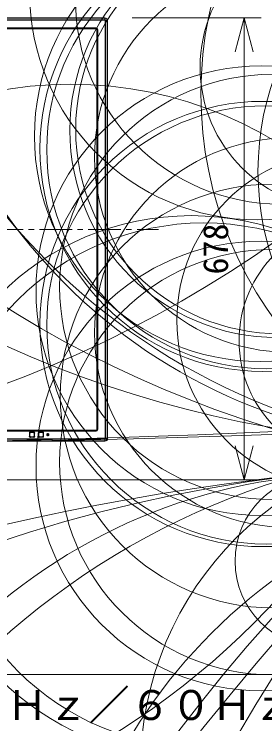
# Model space of a CAD drawing. Units: millimetres, scale not verified. Extents: x -1128 to 1103, y -425 to 2231.
# Drawn here: x 7.6 to 25.9, y -20.1 to 31.9 of the extents above; entities that cross this region are included whole.
import ezdxf
from ezdxf.enums import TextEntityAlignment as Align

# ---------------------------------------------------------------- set-up
doc = ezdxf.new("R2010")
doc.units = ezdxf.units.MM
doc.header["$LTSCALE"] = 0.125
doc.linetypes.add('USER1', pattern=[28.575, 19.05, -3.175, 3.175, -3.175])
for name, color, linetype, lineweight in [('0-0_0', 7, 'Continuous', 18), ('0-3_WAKU', 1, 'Continuous', 18), ('0-4_SUNPO', 7, 'Continuous', 18), ('0-6_GAIKEI', 1, 'Continuous', 18)]:
    doc.layers.add(name, color=color, linetype=linetype, lineweight=lineweight)
doc.layers.add('0-2_MOJI1', color=7, linetype='Continuous')
doc.styles.add('ＭＳ ゴシック', font='')
doc.styles.get('ＭＳ ゴシック').set_extended_font_data('MS Gothic')

# ---------------------------------------------------------------- blocks, each defined once
blk = doc.blocks.new('_Open30')
at = {"layer": '0-0_0'}
blk.add_line((0, 0), (-1, 0), dxfattribs=at)
blk.add_lwpolyline([(-1, 0.26795), (0, 0), (-1, -0.26795)], dxfattribs=at)
blk = doc.blocks.new('D2')
at = {"layer": '0-4_SUNPO'}
for p, q in [((209.69, 219.1386), (219.1376, 219.1386)), ((217.8876, 216.6386), (217.8876, 187.7611)), ((193.725, 185.2611), (219.1376, 185.2611))]:
    blk.add_line(p, q, dxfattribs=at)
at = {"layer": '0-4_SUNPO', "xscale": 2.5, "yscale": 2.5}
for p, rotation in [((217.8876, 219.1386), 90), ((217.8876, 185.2611), 270)]:
    blk.add_blockref('_Open30', p, dxfattribs=dict(at, rotation=rotation))
at = {"layer": '0-4_SUNPO', "style": 'ＭＳ ゴシック'}
blk.add_text('678', height=1.833, rotation=90, dxfattribs=at).set_placement((217.2626, 200.3249), align=Align.BOTTOM_LEFT)

msp = doc.modelspace()

# ---------------------------------------------------------------- linework, layer by layer
at = {"layer": '0-3_WAKU', "color": 4}
msp.add_line((-62.4976, -16.4967), (62.5024, -16.4967), dxfattribs=at)
at = {"layer": '0-6_GAIKEI', "color": 7}
for p, q in [((-39.1876, 31.642), (14.1924, 31.642)), ((14.3924, 31.442), (14.3924, 0.807)), ((14.1924, 0.607), (-39.1876, 0.607))]:
    msp.add_line(p, q, dxfattribs=at)
at = {"layer": '0-6_GAIKEI'}
for p, q in [((-39.1876, 31.6273), (14.1924, 31.6273)), ((14.1924, 31.5066), (-39.1876, 31.5066)), ((14.1924, 31.4713), (-39.1876, 31.4713)), ((14.1924, 31.4713), (14.1924, 31.642)), ((14.2217, 31.442), (14.3924, 31.442)), ((14.2217, 0.807), (14.2217, 31.442)), ((14.257, 0.807), (14.257, 31.442)), ((14.3777, 31.442), (14.3777, 0.807)), ((13.5474, 30.9151), (-38.5426, 30.9151)), ((13.5474, 30.8652), (-38.5426, 30.8652)), ((13.5974, 30.797), (13.6655, 30.797)), ((13.5974, 30.797), (13.5974, 1.452)), ((13.6156, 1.452), (13.6156, 30.797)), ((13.6655, 1.452), (13.6655, 30.797)), ((13.5474, 1.402), (-38.5426, 1.402)), ((-38.5426, 1.3838), (13.5474, 1.3838)), ((-38.5426, 1.3338), (13.5474, 1.3338)), ((8.6767, 1.2502), (8.6767, 0.9188)), ((8.6817, 1.2502), (8.6817, 0.9188)), ((8.6848, 1.247), (8.6817, 1.2502)), ((8.6848, 1.247), (8.6848, 0.9219)), ((8.6848, 1.247), (9.0299, 1.247)), ((9.0231, 1.2652), (8.6917, 1.2652)), ((9.0231, 1.2602), (8.6917, 1.2602)), ((8.6917, 1.2602), (8.6948, 1.257)), ((9.0199, 1.257), (8.6948, 1.257)), ((8.6948, 0.9119), (8.6948, 1.257)), ((9.0199, 1.257), (9.0231, 1.2602)), ((9.0199, 1.257), (9.0199, 0.9119)), ((9.0331, 1.2502), (9.0299, 1.247)), ((9.0299, 0.9219), (9.0299, 1.247)), ((9.0331, 0.9188), (9.0331, 1.2502)), ((9.0381, 0.9188), (9.0381, 1.2502)), ((9.3317, 1.2502), (9.3317, 0.9188)), ((9.3367, 1.2502), (9.3367, 0.9188)), ((9.3398, 1.247), (9.3367, 1.2502)), ((9.3398, 1.247), (9.6849, 1.247)), ((9.3398, 1.247), (9.3398, 0.9219)), ((9.6781, 1.2652), (9.3467, 1.2652)), ((9.6781, 1.2602), (9.3467, 1.2602)), ((9.3467, 1.2602), (9.3498, 1.257)), ((9.6749, 1.257), (9.3498, 1.257)), ((9.3498, 0.9119), (9.3498, 1.257)), ((9.6749, 1.257), (9.6781, 1.2602)), ((9.6749, 1.257), (9.6749, 0.9119)), ((9.6881, 1.2502), (9.6849, 1.247)), ((9.6849, 0.9219), (9.6849, 1.247)), ((9.6881, 0.9188), (9.6881, 1.2502)), ((9.6931, 0.9188), (9.6931, 1.2502)), ((9.9529, 1.1314), (9.9529, 1.0375)), ((9.9579, 1.1314), (9.9579, 1.0375)), ((9.9611, 1.1283), (9.9579, 1.1314)), ((9.9579, 1.0375), (9.9611, 1.0407)), ((9.9611, 1.1283), (9.9611, 1.0407)), ((9.9611, 1.1283), (10.0687, 1.1283)), ((10.0687, 1.0407), (9.9611, 1.0407)), ((10.0618, 1.1464), (9.9679, 1.1464)), ((10.0618, 1.1414), (9.9679, 1.1414)), ((9.9679, 1.1414), (9.9711, 1.1383)), ((9.9711, 1.0307), (9.9711, 1.1383)), ((10.0587, 1.1383), (9.9711, 1.1383)), ((10.0587, 1.1383), (10.0618, 1.1414)), ((10.0587, 1.1383), (10.0587, 1.0307)), ((10.0718, 1.1314), (10.0687, 1.1283)), ((10.0687, 1.0407), (10.0687, 1.1283)), ((10.0687, 1.0407), (10.0718, 1.0375)), ((10.0718, 1.0375), (10.0718, 1.1314)), ((10.0768, 1.0375), (10.0768, 1.1314)), ((13.5474, 1.402), (13.5474, 1.3338)), ((13.5974, 1.452), (13.6655, 1.452)), ((-39.1876, 0.7777), (14.1924, 0.7777)), ((-39.1876, 0.7423), (14.1924, 0.7423)), ((14.1924, 0.6216), (-39.1876, 0.6216)), ((8.6817, 0.9188), (8.6848, 0.9219)), ((9.0299, 0.9219), (8.6848, 0.9219)), ((8.6948, 0.9119), (8.6917, 0.9088)), ((8.6917, 0.9088), (9.0231, 0.9088)), ((8.6917, 0.9038), (9.0231, 0.9038)), ((8.6948, 0.9119), (9.0199, 0.9119)), ((9.0231, 0.9088), (9.0199, 0.9119)), ((9.0299, 0.9219), (9.0331, 0.9188)), ((9.3367, 0.9188), (9.3398, 0.9219)), ((9.6849, 0.9219), (9.3398, 0.9219)), ((9.3498, 0.9119), (9.3467, 0.9088)), ((9.3467, 0.9088), (9.6781, 0.9088)), ((9.3467, 0.9038), (9.6781, 0.9038)), ((9.3498, 0.9119), (9.6749, 0.9119)), ((9.6781, 0.9088), (9.6749, 0.9119)), ((9.6849, 0.9219), (9.6881, 0.9188)), ((9.9711, 1.0307), (9.9679, 1.0275)), ((9.9679, 1.0275), (10.0618, 1.0275)), ((9.9679, 1.0225), (10.0618, 1.0225)), ((9.9711, 1.0307), (10.0587, 1.0307)), ((10.0618, 1.0275), (10.0587, 1.0307)), ((14.1924, 0.607), (14.1924, 0.7777)), ((14.2217, 0.807), (14.3924, 0.807))]:
    msp.add_line(p, q, dxfattribs=at)
at = {"layer": '0-6_GAIKEI', "color": 9, "linetype": 'USER1'}
msp.add_line((-40.5989, 16.1245), (18.1085, 16.1245), dxfattribs=at)
at = {"layer": '0-6_GAIKEI'}
msp.add_lwpolyline([(-38.5426, 30.847), (13.5474, 30.847), (13.5474, 30.9151)], dxfattribs=at)
for centre, radius in [((-12.4957, 1115.9076), 1115.4897), ((-13.468, 891.5703), 891.1508), ((153.8884, 145.8663), 161.0505), ((282.7469, -5.8438), 306.6127), ((115.7005, 106.7194), 106.3625), ((-23.4774, 86.3001), 86.9478), ((40.5796, 82.1014), 81.7287), ((50.6458, 80.532), 82.6076), ((79.2792, 70.2412), 54.8166), ((43.4966, 47.254), 47.3646), ((-15.6846, 28.0586), 57.6853), ((39.6719, 40.4707), 40.1045), ((215.2534, -176.1842), 248.6876), ((49.3697, 26.0876), 28.1483), ((-3.4176, 8.0887), 45.4191), ((25.4038, 33.5546), 16.7246), ((27.0382, 32.9818), 14.9928), ((21.7937, -1.0069), 45.6148), ((45.8141, 20.4006), 20.4114), ((25.5662, 22.9744), 16.528), ((26.8341, 23.4075), 15.2053), ((25.7568, 22.0479), 16.323), ((26.0047, 21.9819), 16.0669), ((27.035, 23.4622), 14.9803), ((31.5832, 28.0206), 10.4174), ((27.7143, 21.4062), 14.28), ((113.5441, -72.2371), 103.258), ((25.6301, 11.6403), 16.4795), ((26.4741, 11.9172), 15.5913), ((25.7568, 9.1979), 16.323), ((26.0047, 9.1319), 16.0669), ((107.9995, -86.6095), 110.2912), ((27.7143, 8.5562), 14.28), ((31.9207, 9.4455), 12.4589), ((26.4635, 3.9188), 15.5319), ((20.5147, -2.7342), 19.8754), ((33.0109, 7.9803), 8.9905), ((21.4297, -2.6379), 19.2431), ((78.3699, -37.07), 53.5215), ((25.6301, -1.2097), 16.4795), ((26.4741, -0.9328), 15.5913), ((8.6949, 1.2336), 0.0318), ((8.6987, 1.2435), 0.0244), ((8.6965, 1.2459), 0.0212), ((8.6914, 1.249), 0.016), ((8.7071, 1.2482), 0.0304), ((8.6948, 1.2492), 0.0181), ((8.691, 1.2507), 0.0142), ((8.6871, 1.2518), 0.0102), ((8.6896, 1.2547), 0.00997), ((8.6925, 1.2537), 0.0115), ((9.0033, 1.2468), 0.035), ((9.0207, 1.2297), 0.0355), ((9.0216, 1.2366), 0.0286), ((9.0187, 1.2452), 0.0215), ((9.018, 1.2498), 0.0199), ((9.0222, 1.2469), 0.0183), ((9.0236, 1.2496), 0.0154), ((9.0249, 1.2546), 0.0103), ((9.0262, 1.2521), 0.0114), ((9.0271, 1.2495), 0.011), ((9.0274, 1.2526), 0.0102), ((9.3501, 1.2304), 0.035), ((9.3471, 1.2451), 0.0199), ((9.3517, 1.2459), 0.0215), ((9.3671, 1.2479), 0.0355), ((9.3499, 1.2493), 0.0183), ((9.3603, 1.2487), 0.0286), ((9.3473, 1.2507), 0.0154), ((9.3422, 1.252), 0.0103), ((9.3447, 1.2533), 0.0114), ((9.3443, 1.2545), 0.0102), ((9.3473, 1.2542), 0.011), ((9.6583, 1.2468), 0.035), ((9.6757, 1.2297), 0.0355), ((9.6766, 1.2366), 0.0286), ((9.6737, 1.2452), 0.0215), ((9.673, 1.2498), 0.0199), ((9.6772, 1.2469), 0.0183), ((9.6786, 1.2496), 0.0154), ((9.6799, 1.2546), 0.0103), ((9.6812, 1.2521), 0.0114), ((9.6821, 1.2495), 0.011), ((9.6824, 1.2526), 0.0102), ((9.9714, 1.1116), 0.035), ((9.9699, 1.0529), 0.0304), ((9.9683, 1.1264), 0.0199), ((9.9746, 1.0445), 0.0244), ((9.9689, 1.0406), 0.0181), ((9.9722, 1.0424), 0.0212), ((9.9729, 1.1271), 0.0215), ((9.9846, 1.0407), 0.0318), ((9.9884, 1.1291), 0.0355), ((9.9815, 1.13), 0.0286), ((9.9712, 1.1306), 0.0183), ((9.9644, 1.0383), 0.0115), ((9.9685, 1.132), 0.0154), ((9.9691, 1.0373), 0.016), ((9.9674, 1.0369), 0.0142), ((9.9635, 1.1333), 0.0103), ((9.9634, 1.0355), 0.00997), ((9.966, 1.1346), 0.0114), ((9.9655, 1.1357), 0.0102), ((9.9663, 1.033), 0.0102), ((9.9686, 1.1354), 0.011), ((10.0414, 1.0399), 0.0355), ((10.042, 1.128), 0.035), ((10.0482, 1.039), 0.0286), ((10.0584, 1.0574), 0.035), ((10.0595, 1.111), 0.0355), ((10.0603, 1.1178), 0.0286), ((10.0569, 1.0419), 0.0215), ((10.0575, 1.1265), 0.0215), ((10.0567, 1.1311), 0.0199), ((10.0586, 1.0384), 0.0183), ((10.0614, 1.0426), 0.0199), ((10.061, 1.1282), 0.0183), ((10.0613, 1.037), 0.0154), ((10.0624, 1.1309), 0.0154), ((10.0612, 1.0336), 0.011), ((10.0638, 1.0344), 0.0114), ((10.0637, 1.1359), 0.0103), ((10.065, 1.1334), 0.0114), ((10.0642, 1.0333), 0.0102), ((10.0658, 1.1308), 0.011), ((10.0661, 1.1338), 0.0102), ((10.0663, 1.0357), 0.0103), ((8.694, 0.9392), 0.0355), ((8.6932, 0.9324), 0.0286), ((8.6925, 0.922), 0.0183), ((8.696, 0.9238), 0.0215), ((8.6911, 0.9194), 0.0154), ((8.7115, 0.9222), 0.035), ((8.6877, 0.9194), 0.011), ((8.6968, 0.9192), 0.0199), ((8.6885, 0.9168), 0.0114), ((8.6874, 0.9164), 0.0102), ((8.6899, 0.9143), 0.0103), ((9.0026, 0.9211), 0.0355), ((9.0095, 0.9203), 0.0286), ((9.0197, 0.9386), 0.035), ((9.0181, 0.9231), 0.0215), ((9.0198, 0.9197), 0.0183), ((9.0227, 0.9239), 0.0199), ((9.0225, 0.9182), 0.0154), ((9.0224, 0.9148), 0.011), ((9.025, 0.9157), 0.0114), ((9.0255, 0.9145), 0.0102), ((9.0275, 0.917), 0.0103), ((9.349, 0.9392), 0.0355), ((9.3482, 0.9324), 0.0286), ((9.3475, 0.922), 0.0183), ((9.351, 0.9238), 0.0215), ((9.3461, 0.9194), 0.0154), ((9.3665, 0.9222), 0.035), ((9.3427, 0.9194), 0.011), ((9.3518, 0.9192), 0.0199), ((9.3435, 0.9168), 0.0114), ((9.3424, 0.9164), 0.0102), ((9.3449, 0.9143), 0.0103), ((9.6627, 0.9208), 0.0304), ((9.6749, 0.9354), 0.0318), ((9.6711, 0.9255), 0.0244), ((9.6732, 0.9231), 0.0212), ((9.675, 0.9197), 0.0181), ((9.6783, 0.92), 0.016), ((9.6787, 0.9182), 0.0142), ((9.6773, 0.9153), 0.0115), ((9.6801, 0.9142), 0.00997), ((9.6826, 0.9172), 0.0102), ((43.8285, -55.4927), 55.7965), ((32.7375, -42.8013), 41.0341), ((49.5781, -41.0165), 38.9817), ((30.0681, -8.193), 6.3472)]:
    msp.add_circle(centre, radius, dxfattribs=at)
at = {"layer": '0-6_GAIKEI', "color": 7}
for centre, radius in [((11.6869, -2.1033), 28.8837), ((40.7188, -23.3948), 23.916), ((49.3059, -189.3708), 188.6573), ((41.3384, -110.9679), 109.8506)]:
    msp.add_circle(centre, radius, dxfattribs=at)
for centre, start, end in [((14.1924, 31.442), 0, 90), ((14.1924, 0.807), 270, 0)]:
    msp.add_arc(centre, 0.2, start, end, dxfattribs=at)
at = {"layer": '0-6_GAIKEI'}
for centre, radius, start, end in [((14.1924, 31.442), 0.1854, 0, 90), ((14.1924, 31.442), 0.0646, 0, 90), ((14.1924, 31.442), 0.0293, 0, 90), ((13.5474, 30.797), 0.1182, 0, 90), ((13.5474, 30.797), 0.0682, 0, 90), ((13.5474, 30.797), 0.05, 0, 90), ((8.6917, 1.2502), 0.00999, 89.98875, 180.01125), ((9.0231, 1.2502), 0.00999, 359.98875, 90.01125), ((9.3467, 1.2502), 0.00999, 89.98875, 180.01125), ((9.6781, 1.2502), 0.00999, 359.98875, 90.01125), ((9.9679, 1.1314), 0.00999, 89.98875, 180.01125), ((10.0618, 1.1314), 0.00999, 359.98875, 90.01125), ((13.5474, 1.452), 0.05, 270, 0), ((13.5474, 1.452), 0.0682, 270, 0), ((13.5474, 1.452), 0.1182, 270, 0), ((8.6917, 0.9188), 0.00999, 179.98875, 270.01125), ((9.0231, 0.9188), 0.00999, 269.98875, 0.01125), ((9.3467, 0.9188), 0.00999, 179.98875, 270.01125), ((9.6781, 0.9188), 0.00999, 269.98875, 0.01125), ((9.9679, 1.0375), 0.00999, 179.98875, 270.01125), ((10.0618, 1.0375), 0.00999, 269.98875, 0.01125), ((14.1924, 0.807), 0.1854, 270, 0), ((14.1924, 0.807), 0.0646, 270, 0), ((14.1924, 0.807), 0.0293, 270, 0)]:
    msp.add_arc(centre, radius, start, end, dxfattribs=at)
for centre, major_axis in [((8.6948, 1.247), (-0.00707, -0.00707)), ((9.0199, 1.247), (-0.00707, 0.00707)), ((9.3498, 1.247), (-0.00707, -0.00707)), ((9.6749, 1.247), (-0.00707, 0.00707)), ((9.9711, 1.1283), (-0.00707, -0.00707)), ((9.9711, 1.0407), (0.00707, -0.00707)), ((10.0587, 1.1283), (-0.00707, 0.00707)), ((10.0587, 1.0407), (0.00707, 0.00707)), ((8.6948, 0.9219), (0.00707, -0.00707)), ((9.0199, 0.9219), (0.00707, 0.00707)), ((9.3498, 0.9219), (0.00707, -0.00707)), ((9.6749, 0.9219), (0.00707, 0.00707))]:
    msp.add_ellipse(centre, major_axis=major_axis, ratio=0.998783, start_param=3.9275817, end_param=5.49716, dxfattribs=at)

# ---------------------------------------------------------------- block references
at = {"layer": '0-4_SUNPO'}
msp.add_blockref('D2', (-193.4976, -187.4967), dxfattribs=at)

# ---------------------------------------------------------------- texts
at = {"layer": '0-2_MOJI1', "style": 'ＭＳ ゴシック'}
msp.add_text('ＡＣ１００Ｖ\u3000５０Ｈｚ／６０Ｈｚ\u3000１４０Ｗ', height=2.199, dxfattribs=at).set_placement((-19.9976, -20.4967), align=Align.BOTTOM_LEFT)

doc.saveas('drawing.dxf')
